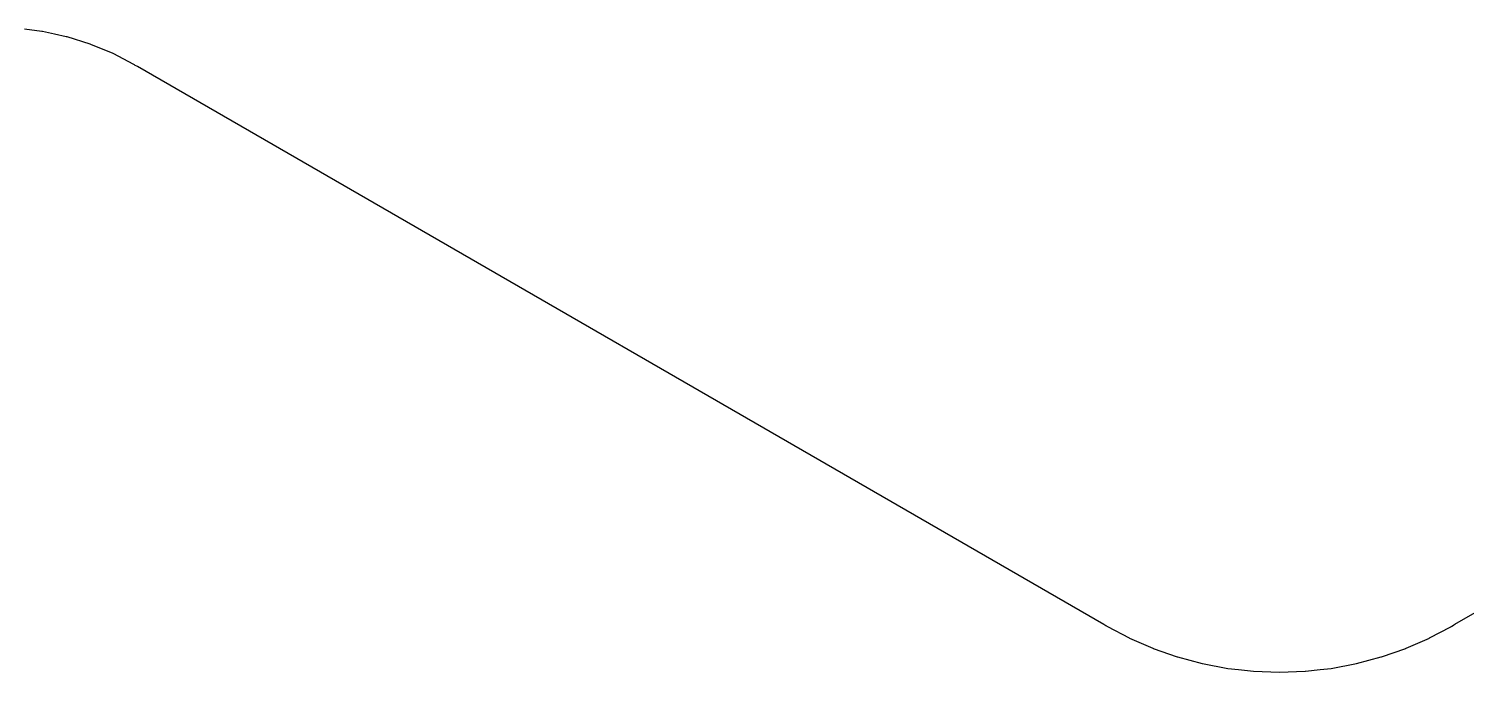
# Model space of a CAD drawing. Extents: x 144 to 253, y -181 to -52.
# Drawn here: x 167.1 to 191.12, y -62.32 to -51.57 of the extents above; entities that cross this region are included whole.
import ezdxf

# ---------------------------------------------------------------- set-up
doc = ezdxf.new("R2010")
doc.units = 0
doc.layers.add('BLACK', color=7, linetype='CONTINUOUS')

msp = doc.modelspace()

# ---------------------------------------------------------------- linework, layer by layer
at = {"layer": 'BLACK', "linetype": 'CONTINUOUS'}
for p, q in [((167.03, -51.5672), (167.321, -51.6055)), ((167.321, -51.6055), (167.332, -51.6074)), ((167.332, -51.6074), (167.53, -51.6512)), ((167.53, -51.6512), (167.727, -51.695)), ((167.727, -51.695), (167.738, -51.6978)), ((167.738, -51.6978), (168.123, -51.8194)), ((168.123, -51.8194), (168.134, -51.8232)), ((168.134, -51.8232), (168.507, -51.978)), ((168.507, -51.978), (168.517, -51.9826)), ((168.517, -51.9826), (168.842, -52.1519)), ((168.842, -52.1519), (168.863, -52.1655)), ((168.863, -52.1655), (168.873, -52.1733)), ((168.873, -52.1733), (168.902, -52.1855)), ((168.902, -52.1855), (168.917, -52.1927)), ((168.917, -52.1927), (185.065, -61.5159)), ((190.928, -61.5198), (207.076, -52.1966)), ((185.065, -61.5159), (185.082, -61.5278)), ((185.082, -61.5278), (185.098, -61.5406)), ((185.098, -61.5406), (185.108, -61.547)), ((185.108, -61.547), (185.113, -61.5488)), ((185.113, -61.5488), (185.113, -61.549)), ((185.113, -61.549), (185.125, -61.5543)), ((185.125, -61.5543), (185.491, -61.748)), ((190.509, -61.748), (190.863, -61.561)), ((190.863, -61.561), (190.872, -61.5569)), ((190.872, -61.5569), (190.876, -61.5548)), ((190.872, -61.5569), (190.872, -61.5569)), ((190.876, -61.5548), (190.881, -61.5531)), ((190.881, -61.5531), (190.885, -61.5508)), ((190.885, -61.5508), (190.887, -61.5494)), ((190.885, -61.5508), (190.885, -61.5508)), ((190.887, -61.5494), (190.892, -61.547)), ((190.887, -61.5494), (190.887, -61.5494)), ((190.892, -61.547), (190.914, -61.5298)), ((190.914, -61.5298), (190.928, -61.5198)), ((185.491, -61.748), (185.493, -61.749)), ((185.493, -61.749), (185.493, -61.749)), ((185.493, -61.749), (185.885, -61.92)), ((185.885, -61.92), (185.885, -61.92)), ((185.885, -61.92), (185.888, -61.921)), ((185.888, -61.921), (185.89, -61.9217)), ((185.89, -61.9217), (185.89, -61.9217)), ((185.89, -61.9217), (186.293, -62.063)), ((189.707, -62.063), (190.11, -61.9217)), ((190.11, -61.9217), (190.112, -61.921)), ((190.11, -61.9217), (190.11, -61.9217)), ((190.112, -61.921), (190.115, -61.92)), ((190.115, -61.92), (190.507, -61.749)), ((190.115, -61.92), (190.115, -61.92)), ((190.507, -61.749), (190.509, -61.748)), ((190.507, -61.749), (190.507, -61.749)), ((186.293, -62.063), (186.293, -62.063)), ((186.293, -62.063), (186.296, -62.0638)), ((186.296, -62.0638), (186.298, -62.0644)), ((186.298, -62.0644), (186.298, -62.0644)), ((186.298, -62.0644), (186.711, -62.1751)), ((186.711, -62.1751), (186.711, -62.1751)), ((186.711, -62.1751), (186.713, -62.1757)), ((186.713, -62.1757), (187.138, -62.2561)), ((188.862, -62.2561), (189.287, -62.1757)), ((189.287, -62.1757), (189.289, -62.1751)), ((189.289, -62.1751), (189.702, -62.0644)), ((189.289, -62.1751), (189.289, -62.1751)), ((189.702, -62.0644), (189.704, -62.0638)), ((189.702, -62.0644), (189.702, -62.0644)), ((189.704, -62.0638), (189.707, -62.063)), ((189.707, -62.063), (189.707, -62.063)), ((187.138, -62.2561), (187.317, -62.2762)), ((187.317, -62.2762), (187.566, -62.3042)), ((187.566, -62.3042), (187.566, -62.3042)), ((187.566, -62.3042), (187.568, -62.3045)), ((187.568, -62.3045), (188, -62.3207)), ((188, -62.3207), (188.432, -62.3045)), ((188.432, -62.3045), (188.434, -62.3042)), ((188.434, -62.3042), (188.683, -62.2762)), ((188.434, -62.3042), (188.434, -62.3042)), ((188.683, -62.2762), (188.862, -62.2561))]:
    msp.add_line(p, q, dxfattribs=at)

doc.saveas('drawing.dxf')
